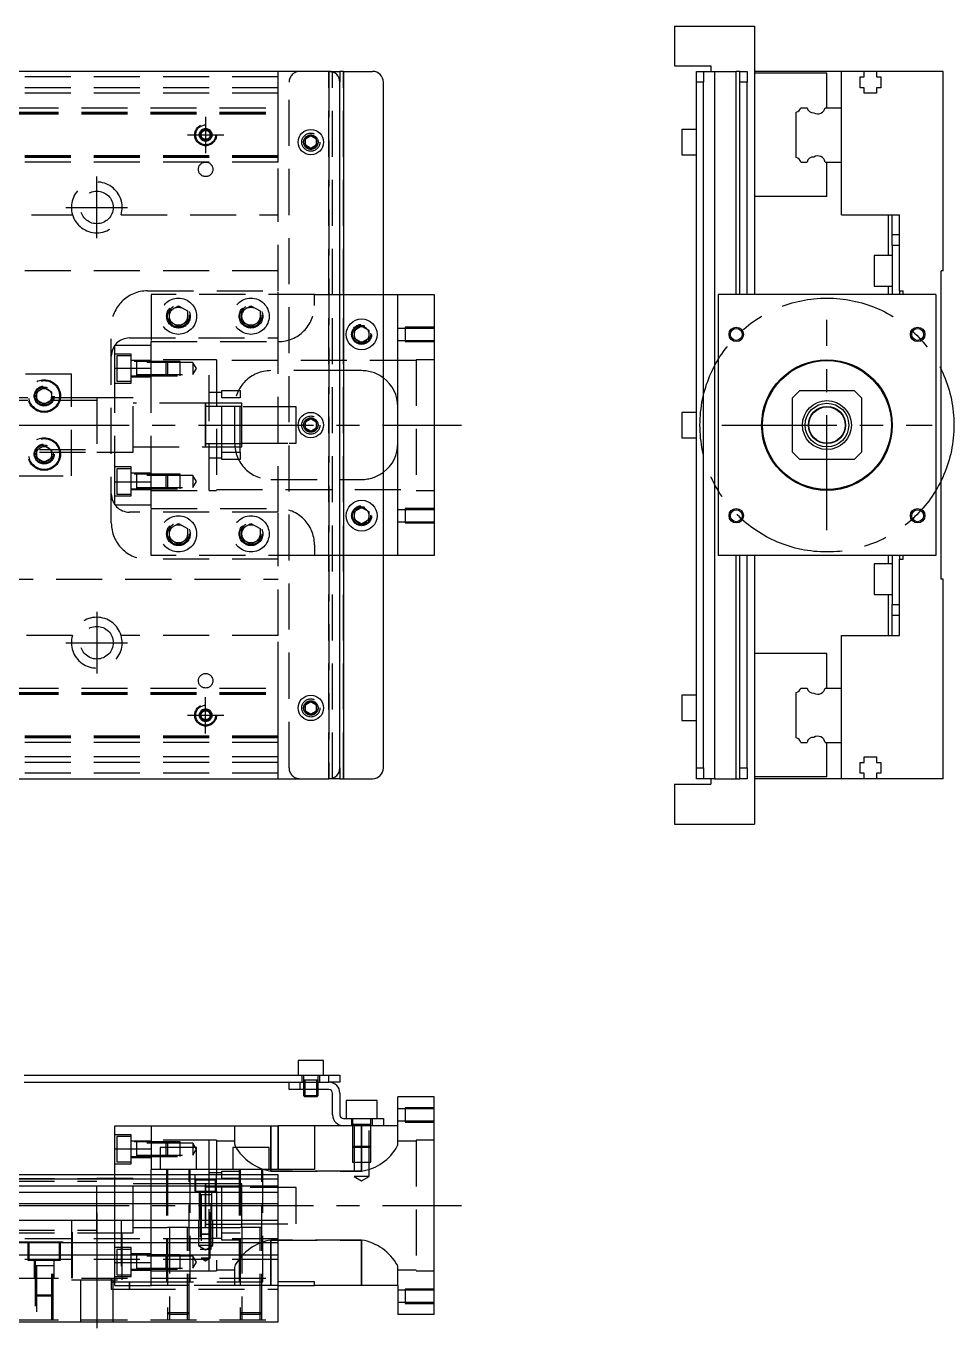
# Model space of a CAD drawing. Extents: x -21 to 543, y -309 to 112.
# Drawn here: x 287.5 to 543.3, y -249.2 to 110 of the extents above; entities that cross this region are included whole.
import ezdxf

# ---------------------------------------------------------------- set-up
doc = ezdxf.new("R2010")
doc.units = 0
doc.linetypes.add('CENTER', pattern=[50.8, 31.75, -6.35, 6.35, -6.35])
doc.linetypes.add('DASHED', pattern=[19.05, 12.7, -6.35])
doc.layers.get('0').update_dxf_attribs({"linetype": 'CONTINUOUS'})
doc.layers.add('CENTER', color=1, linetype='CENTER')

msp = doc.modelspace()

# ---------------------------------------------------------------- linework, layer by layer
at = {"color": 7, "linetype": 'CONTINUOUS'}
for p, q in [((466.27, 110), (466.27, 99)), ((466.27, 110), (488.27, 110)), ((488.27, 110), (488.27, 36)), ((371, 97.5), (3, 97.5)), ((371, 97.5), (374, 97.5)), ((374, 97.5), (374, 94.5)), ((375, 97.5), (374, 97.5)), ((375, 97.5), (375, -97.5)), ((375, 97.5), (383, 97.5)), ((466.27, 99), (476.27, 99)), ((472.27, 97.5), (474.27, 97.5)), ((472.27, 94.5), (472.27, 97.5)), ((474.27, 97.5), (477.27, 97.5)), ((474.27, 97.5), (474.27, 94.5)), ((476.27, 99), (476.27, 97.5)), ((477.27, 97.5), (477.27, -97.5)), ((477.27, 97.5), (483.27, 97.5)), ((483.27, 36), (483.27, 97.5)), ((484.27, 97.5), (483.27, 97.5)), ((484.27, 97.5), (486.27, 97.5)), ((484.27, 94.5), (484.27, 97.5)), ((486.27, 97.5), (486.27, 94.5)), ((512.27, 97.5), (488.27, 97.5)), ((508.27, 97), (488.27, 97)), ((508.27, 87.5), (508.27, 97)), ((512.27, 87.5), (512.27, 97.5)), ((518.57, 97.5), (512.27, 97.5)), ((521.97, 97.5), (518.57, 97.5)), ((518.57, 96), (518.57, 97.5)), ((521.97, 97.5), (521.97, 96)), ((540.27, 97.5), (521.97, 97.5)), ((540.27, 42.5), (540.27, 97.5)), ((374, -94.5), (374, 94.5)), ((386, -94.5), (386, 94.5)), ((474.27, 94.5), (472.27, 94.5)), ((472.27, -94.5), (472.27, 94.5)), ((474.27, -94.5), (474.27, 94.5)), ((486.27, 94.5), (484.27, 94.5)), ((484.27, 36), (484.27, 94.5)), ((486.27, 36), (486.27, 94.5)), ((517.42, 96), (518.57, 96)), ((517.42, 93), (517.42, 96)), ((521.97, 96), (523.12, 96)), ((523.12, 96), (523.12, 93)), ((518.57, 93), (517.42, 93)), ((518.57, 91.5), (518.57, 93)), ((521.97, 91.5), (518.57, 91.5)), ((521.97, 93), (521.97, 91.5)), ((523.12, 93), (521.97, 93)), ((499.77, 73.752272), (499.77, 86.247728)), ((501.022272, 87.5), (502.79668, 87.5)), ((507.747372, 87.5), (512.27, 87.5)), ((512.27, 72.5), (512.27, 87.5)), ((512.27, 72.5), (512.27, 87.5)), ((364.5, 78.866026), (366, 79.73205)), ((366, 79.73205), (367.5, 78.866026)), ((468.27, 81.5), (468.27, 78)), ((472.27, 81.5), (468.27, 81.5)), ((364.5, 77.133974), (364.5, 78.866026)), ((366, 76.26795), (364.5, 77.133974)), ((367.5, 77.133974), (366, 76.26795)), ((367.5, 78.866026), (367.5, 77.133974)), ((468.27, 78), (468.27, 74.5)), ((468.27, 74.5), (472.27, 74.5)), ((501.022272, 72.5), (502.79668, 72.5)), ((507.747372, 72.5), (512.27, 72.5)), ((508.27, 63), (508.27, 72.5)), ((512.27, 58), (512.27, 72.5)), ((508.27, 63), (488.27, 63)), ((512.27, 58), (528.27, 58)), ((525.27, 46.75), (525.27, 58)), ((526.27, 52.5), (526.27, 58)), ((528.27, 37), (528.27, 58)), ((526.27, 52.5), (528.27, 52.5)), ((526.27, 49.5), (526.27, 52.5)), ((521.27, 46.75), (521.27, 42.5)), ((526.27, 46.75), (521.27, 46.75)), ((528.27, 49.5), (526.27, 49.5)), ((526.27, 49.5), (526.27, 36)), ((521.27, 42.5), (521.27, 38.25)), ((540.27, 42.5), (539.77, 42.5)), ((539.77, -42.5), (539.77, 42.5)), ((386, 36), (390, 36)), ((390, 36), (400, 36)), ((390, -36), (390, 36)), ((400, 36), (400, -36)), ((538.27, 36), (478.27, 36)), ((478.27, 36), (478.27, -36)), ((521.27, 38.25), (526.27, 38.25)), ((525.27, 36), (525.27, 38.25)), ((528.27, 37), (529.27, 37)), ((528.27, 37), (528.27, 36)), ((529.27, 36), (529.27, 37)), ((538.27, 36), (538.27, -36)), ((378, 26.1547), (380, 27.309402)), ((378, 23.8453), (378, 26.1547)), ((380, 27.309402), (382, 26.1547)), ((382, 26.1547), (382, 23.8453)), ((380, 22.690598), (378, 23.8453)), ((382, 23.8453), (380, 22.690598)), ((500.77, 9.5), (498.77, 7.5)), ((498.77, -7.5), (498.77, 7.5)), ((500.77, 9.5), (515.77, 9.5)), ((517.77, 7.5), (515.77, 9.5)), ((517.77, 7.5), (517.77, -7.5)), ((364.5, 0.866026), (366, 1.73205)), ((364.5, -0.866026), (364.5, 0.866026)), ((366, 1.73205), (367.5, 0.866026)), ((367.5, 0.866026), (367.5, -0.866026)), ((468.27, 3.5), (468.27, 0)), ((472.27, 3.5), (468.27, 3.5)), ((468.27, 0), (468.27, -3.5)), ((366, -1.73205), (364.5, -0.866026)), ((367.5, -0.866026), (366, -1.73205)), ((468.27, -3.5), (472.27, -3.5)), ((498.77, -7.5), (500.77, -9.5)), ((515.77, -9.5), (500.77, -9.5)), ((515.77, -9.5), (517.77, -7.5)), ((378, -23.8453), (380, -22.690598)), ((378, -26.1547), (378, -23.8453)), ((380, -22.690598), (382, -23.8453)), ((382, -23.8453), (382, -26.1547)), ((380, -27.309402), (378, -26.1547)), ((382, -26.1547), (380, -27.309402)), ((390, -36), (386, -36)), ((400, -36), (390, -36)), ((538.27, -36), (478.27, -36)), ((483.27, -97.5), (483.27, -36)), ((484.27, -94.5), (484.27, -36)), ((486.27, -94.5), (486.27, -36)), ((488.27, -36), (488.27, -110)), ((521.27, -38.25), (521.27, -42.5)), ((526.27, -38.25), (521.27, -38.25)), ((525.27, -38.25), (525.27, -36)), ((526.27, -36), (526.27, -49.5)), ((528.27, -36), (528.27, -37)), ((528.27, -58), (528.27, -37)), ((528.27, -37), (529.27, -37)), ((529.27, -37), (529.27, -36)), ((521.27, -42.5), (521.27, -46.75)), ((540.27, -42.5), (539.77, -42.5)), ((540.27, -97.5), (540.27, -42.5)), ((521.27, -46.75), (526.27, -46.75)), ((525.27, -58), (525.27, -46.75)), ((526.27, -52.5), (526.27, -49.5)), ((526.27, -49.5), (528.27, -49.5)), ((528.27, -52.5), (526.27, -52.5)), ((526.27, -58), (526.27, -52.5)), ((512.27, -72.5), (512.27, -58)), ((512.27, -58), (528.27, -58)), ((508.27, -63), (488.27, -63)), ((508.27, -72.5), (508.27, -63)), ((468.27, -74.5), (468.27, -78)), ((472.27, -74.5), (468.27, -74.5)), ((499.77, -86.247728), (499.77, -73.752272)), ((501.022272, -72.5), (502.79668, -72.5)), ((507.747372, -72.5), (512.27, -72.5)), ((512.27, -87.5), (512.27, -72.5)), ((512.27, -87.5), (512.27, -72.5)), ((364.5, -77.133974), (366, -76.26795)), ((364.5, -78.866026), (364.5, -77.133974)), ((366, -79.73205), (364.5, -78.866026)), ((366, -76.26795), (367.5, -77.133974)), ((367.5, -78.866026), (366, -79.73205)), ((367.5, -77.133974), (367.5, -78.866026)), ((468.27, -78), (468.27, -81.5)), ((468.27, -81.5), (472.27, -81.5)), ((501.022272, -87.5), (502.79668, -87.5)), ((507.747372, -87.5), (512.27, -87.5)), ((508.27, -97), (508.27, -87.5)), ((512.27, -97.5), (512.27, -87.5)), ((517.42, -93), (518.57, -93)), ((517.42, -96), (517.42, -93)), ((518.57, -91.5), (521.97, -91.5)), ((518.57, -93), (518.57, -91.5)), ((521.97, -91.5), (521.97, -93)), ((521.97, -93), (523.12, -93)), ((523.12, -93), (523.12, -96)), ((374, -94.5), (374, -97.5)), ((472.27, -94.5), (474.27, -94.5)), ((472.27, -97.5), (472.27, -94.5)), ((474.27, -94.5), (474.27, -97.5)), ((484.27, -94.5), (486.27, -94.5)), ((484.27, -97.5), (484.27, -94.5)), ((486.27, -94.5), (486.27, -97.5)), ((518.57, -96), (517.42, -96)), ((518.57, -97.5), (518.57, -96)), ((521.97, -96), (521.97, -97.5)), ((523.12, -96), (521.97, -96)), ((3, -97.5), (371, -97.5)), ((374, -97.5), (371, -97.5)), ((374, -97.5), (375, -97.5)), ((375, -97.5), (383, -97.5)), ((466.27, -99), (476.27, -99)), ((466.27, -99), (466.27, -110)), ((474.27, -97.5), (472.27, -97.5)), ((477.27, -97.5), (474.27, -97.5)), ((476.27, -97.5), (476.27, -99)), ((477.27, -97.5), (483.27, -97.5)), ((483.27, -97.5), (484.27, -97.5)), ((486.27, -97.5), (484.27, -97.5)), ((508.27, -97), (488.27, -97)), ((512.27, -97.5), (488.27, -97.5)), ((518.57, -97.5), (512.27, -97.5)), ((521.97, -97.5), (518.57, -97.5)), ((540.27, -97.5), (521.97, -97.5)), ((466.27, -110), (488.27, -110)), ((369.5, -175.199332), (362.5, -175.199332)), ((362.5, -175.199332), (362.5, -179.199332)), ((369.5, -179.199332), (369.5, -175.199332)), ((287, -179.2), (371, -179.2)), ((371, -181.199332), (371, -179.199332)), ((371, -179.199332), (374, -179.199332)), ((374, -179.199332), (374, -181.199332)), ((287, -181.2), (363, -181.2)), ((360, -183.199332), (360, -181.199332)), ((363, -181.199332), (363, -183.199332)), ((363, -181.199332), (371, -181.199332)), ((363, -181.199332), (371, -181.199332)), ((374, -181.199332), (371, -181.199332)), ((363, -183.199332), (360, -183.199332)), ((371, -183.199332), (363, -183.199332)), ((364, -183.199332), (364, -184.849332)), ((364, -184.849332), (368, -184.849332)), ((364, -184.849332), (364.35, -185.199332)), ((364.35, -183.199332), (364.35, -185.199332)), ((367.65, -185.199332), (364.35, -185.199332)), ((367.65, -185.199332), (367.65, -183.199332)), ((367.65, -185.199332), (368, -184.849332)), ((368, -184.849332), (368, -183.199332)), ((372, -190.199332), (372, -184.199332)), ((374, -184.199332), (374, -190.199332)), ((384.25, -186.199332), (375.75, -186.199332)), ((375.75, -186.199332), (375.75, -191.199332)), ((384.25, -191.199332), (384.25, -186.199332)), ((390, -193.199332), (390, -185.199332)), ((400, -185.199332), (390, -185.199332)), ((400, -245.199332), (400, -185.199332)), ((312, -199.546856), (312, -193.199332)), ((312, -193.199332), (322, -193.199332)), ((322, -193.199332), (322, -205.199332)), ((322, -193.199332), (357, -193.199332)), ((357, -205.199332), (357, -193.199332)), ((367, -193.199332), (357, -193.199332)), ((367, -193.199332), (367, -205.199332)), ((375, -193.199332), (367, -193.199332)), ((375, -191.199332), (383, -191.199332)), ((383, -193.199332), (375, -193.199332)), ((383, -193.199332), (383, -191.199332)), ((383, -191.199332), (386, -191.199332)), ((386, -193.199332), (383, -193.199332)), ((386, -191.199332), (386, -193.199332)), ((390, -193.199332), (386, -193.199332)), ((312, -199.546856), (322, -199.546856)), ((312, -206.699332), (312, -199.546856)), ((334.5, -199.199332), (324.5, -199.199332)), ((324.5, -199.199332), (324.5, -205.199332)), ((334.5, -205.199332), (334.5, -199.199332)), ((354.5, -199.199332), (344.5, -199.199332)), ((344.5, -199.199332), (344.5, -205.199332)), ((354.5, -205.199332), (354.5, -199.199332)), ((357, -206.7), (280.5, -206.7)), ((357, -207.952272), (280.5, -207.952272)), ((322, -206.699332), (322, -205.199332)), ((367, -205.199332), (322, -205.199332)), ((357, -247.199332), (357, -206.699332)), ((280.5, -209.72668), (357, -209.72668)), ((357, -211.623076), (280.5, -211.623076)), ((337, -214.999278), (337, -209.499332)), ((338, -210.074332), (337, -210.074332)), ((339.75, -210.074332), (338, -210.074332)), ((341.5, -210.074332), (339.75, -210.074332)), ((346.5, -210.074332), (341.5, -210.074332)), ((347, -210.074332), (346.5, -210.074332)), ((357, -214.677372), (280.5, -214.677372)), ((337, -221.199338), (337, -214.999278)), ((17, -219.2), (357, -219.2)), ((337, -220.324332), (347, -220.324332)), ((357, -225.5), (17, -225.5)), ((357, -228.9), (17, -228.9)), ((367, -236.199332), (357, -236.199332)), ((367, -237.199332), (367, -236.199332)), ((357, -237.199332), (367, -237.199332)), ((390, -237.199332), (367, -237.199332)), ((390, -237.199332), (390, -245.199332)), ((17, -247.2), (357, -247.2)), ((400, -245.199332), (390, -245.199332))]:
    msp.add_line(p, q, dxfattribs=at)
at = {"color": 3, "linetype": 'DASHED'}
for p, q in [((357, 87.5), (357, 97.5)), ((371, -97.5), (371, 97.5)), ((371, 97.5), (371, -97.5)), ((372, -97.5), (372, 97.5)), ((375, -97.5), (375, 97.5)), ((357, 96), (17, 96)), ((360, -94.5), (360, 94.5)), ((357, 93), (17, 93)), ((357, 91.5), (17, 91.5)), ((17, 87.5), (357, 87.5)), ((17, 86.247728), (357, 86.247728)), ((357, 86.247728), (357, 87.5)), ((357, 73.752272), (357, 86.247728)), ((17, 86.1147), (357, 86.1147)), ((17, 86.1), (357, 86.1)), ((17, 85.8), (357, 85.8)), ((335.75, 80.721688), (337, 81.443376)), ((335.75, 79.278312), (335.75, 80.721688)), ((337, 78.556624), (335.75, 79.278312)), ((337, 81.443376), (338.25, 80.721688)), ((338.25, 79.278312), (337, 78.556624)), ((338.25, 80.721688), (338.25, 79.278312)), ((338.477374, 80.25955), (338.5, 80)), ((367.973226, 78.326156), (368, 78)), ((357, 74.2), (17, 74.2)), ((357, 73.9), (17, 73.9)), ((357, 73.8853), (17, 73.8853)), ((357, 73.752272), (17, 73.752272)), ((357, 72.5), (17, 72.5)), ((357, 72.5), (357, 73.752272)), ((357, 58), (357, 72.5)), ((193.708204, 58), (300.291796, 58)), ((313.708204, 58), (357, 58)), ((357, 37), (357, 58)), ((357, 42.5), (29.1, 42.5)), ((321, 37), (357, 37)), ((322, 36), (322, 23)), ((367, 36), (322, 36)), ((357, 24), (357, 37)), ((367, 33), (367, 36)), ((367, 36), (374, 36)), ((374, 36), (386, 36)), ((327, 31.443376), (329.5, 32.886752)), ((329.5, 32.886752), (332, 31.443376)), ((347, 31.443376), (349.5, 32.886752)), ((349.5, 32.886752), (352, 31.443376)), ((327, 28.556624), (327, 31.443376)), ((332, 31.443376), (332, 28.556624)), ((332.477798, 30.364306), (332.5, 30)), ((347, 28.556624), (347, 31.443376)), ((352, 31.443376), (352, 28.556624)), ((352.477798, 30.364306), (352.5, 30)), ((311, -27), (311, 27)), ((329.5, 27.113248), (327, 28.556624)), ((332, 28.556624), (329.5, 27.113248)), ((349.5, 27.113248), (347, 28.556624)), ((352, 28.556624), (349.5, 27.113248)), ((382.483582, 25.286038), (382.5, 25)), ((392, 26.65), (390, 26.65)), ((392, 26.999994), (392, 23.000006)), ((400, 26.999994), (392, 26.999994)), ((400, 26.65), (392, 26.65)), ((312, 22), (322, 22)), ((312, 15.652476), (312, 22)), ((316, 24), (357, 24)), ((322, 15.652476), (322, 23)), ((322, 23), (357, 23)), ((322, 15.652476), (322, 22)), ((357, -24), (357, 24)), ((390, 23.35), (392, 23.35)), ((392, 23.35), (400, 23.35)), ((392, 23.000006), (400, 23.000006)), ((316.5, 19.55635), (312, 19.55635)), ((312.5, 19.05635), (312.5, 12.05635)), ((316.5, 19.05635), (312.5, 19.05635)), ((316.5, 11.55635), (316.5, 19.55635)), ((338, 18), (322, 18)), ((338, 18), (322, 18)), ((338, -18), (338, 18)), ((340, 18), (338, 18)), ((340, 18), (340, -18)), ((395, 18), (395, -18)), ((400, 18), (395, 18)), ((312, 15.652476), (322, 15.652476)), ((312, -15.652476), (312, 15.652476)), ((322, 17.80635), (316.5, 17.80635)), ((330, 17.556344), (316.5, 17.556344)), ((317.9, 17.556354), (317.9, 13.556344)), ((333.5, 17.20635), (317.9, 17.20635)), ((322, -15.652476), (322, 15.652476)), ((322, -15.652476), (322, 15.652476)), ((326.15, 13.55635), (326.15, 17.55635)), ((326.5, 17.20635), (326.15, 17.55635)), ((326.5, 17.20635), (326.5, 13.90635)), ((330, 13.556354), (330, 17.556344)), ((333.5, 17.20635), (333.5, 13.90635)), ((334.452628, 15.55635), (333.5, 17.20635)), ((333.5, 13.90635), (334.452628, 15.55635)), ((395, 17.75), (340, 17.75)), ((374, 15), (355, 15)), ((380, 15), (374, 15)), ((300, 14), (285, 14)), ((300, -14), (300, 14)), ((312, 11.55635), (316.5, 11.55635)), ((312.5, 12.05635), (316.5, 12.05635)), ((316.5, 13.556354), (330, 13.556354)), ((316.5, 13.30635), (322, 13.30635)), ((317.9, 13.90635), (333.5, 13.90635)), ((326.15, 13.55635), (326.5, 13.90635)), ((307.005, 7.5), (215, 7.5)), ((290, 8), (290.018502, 8.303588)), ((290.5, 9.1547), (292.5, 10.309402)), ((290.5, 6.8453), (290.5, 9.1547)), ((292.5, 10.309402), (294.5, 9.1547)), ((294.5, 9.1547), (294.5, 6.8453)), ((317, 7.5), (307.005, 7.5)), ((307.005, 7.5), (307.005, -7.5)), ((317, -7.5), (317, 7.5)), ((317, -7.5), (317, 7.5)), ((341.5, 9), (338, 9)), ((341.5, 9.5), (346.5, 9.5)), ((341.5, 7.5), (341.5, 9.5)), ((341.5, -7.5), (341.5, 7.5)), ((346.5, 7.5), (341.5, 7.5)), ((346.5, 9.5), (346.5, 7.5)), ((346.5, -7.5), (346.5, 7.5)), ((307, 6.75), (215, 6.75)), ((292.5, 5.690598), (290.5, 6.8453)), ((294.5, 6.8453), (292.5, 5.690598)), ((337.005, 6), (317, 6)), ((336.995, 6), (317, 6)), ((346.5, 6), (336.995, 6)), ((337.005, 6), (336.995, 6)), ((337, -6.000006), (337, 6.000006)), ((337, 5.125), (337, 6.000006)), ((337, 5.325034), (337, 6)), ((337, 6), (337, -6)), ((337, 5.125), (337, -5.125)), ((347, 5.125), (337, 5.125)), ((346.5, 6), (337.005, 6)), ((345, 5), (345, -5)), ((347, 6), (346.5, 6)), ((347, -6), (347, 6)), ((360, 5), (347, 5)), ((362, 5), (360, 5)), ((362, -5), (362, 5)), ((364, 0), (364.023172, 0.30356)), ((215, -6.75), (307, -6.75)), ((290.5, -6.8453), (292.5, -5.690598)), ((290.5, -9.1547), (290.5, -6.8453)), ((292.5, -5.690598), (294.5, -6.8453)), ((294.5, -6.8453), (294.5, -9.1547)), ((317, -6), (337.005, -6)), ((317, -6), (336.995, -6)), ((336.995, -6), (346.5, -6)), ((336.995, -6), (337.005, -6)), ((337, -6.000006), (337, -5.125)), ((337, -5.125), (347, -5.125)), ((337, -6), (337, -5.325218)), ((337.005, -6), (346.5, -6)), ((346.5, -6), (347, -6)), ((347, -5), (360, -5)), ((360, -5), (362, -5)), ((215, -7.5), (307.005, -7.5)), ((292.5, -10.309402), (290.5, -9.1547)), ((294.5, -9.1547), (292.5, -10.309402)), ((294.983582, -7.713962), (295, -8)), ((307.005, -7.5), (317, -7.5)), ((338, -9), (341.5, -9)), ((341.5, -7.5), (346.5, -7.5)), ((341.5, -9.5), (341.5, -7.5)), ((346.5, -9.5), (341.5, -9.5)), ((346.5, -7.5), (346.5, -9.5)), ((285, -14), (300, -14)), ((316.5, -11.55635), (312, -11.55635)), ((312.5, -12.05635), (312.5, -19.05635)), ((316.5, -12.05635), (312.5, -12.05635)), ((316.5, -19.55635), (316.5, -11.55635)), ((322, -13.30635), (316.5, -13.30635)), ((330, -13.556354), (316.5, -13.556347)), ((317.9, -13.556344), (317.9, -17.556354)), ((333.5, -13.90635), (317.9, -13.90635)), ((326.15, -17.55635), (326.15, -13.55635)), ((326.5, -13.90635), (326.15, -13.55635)), ((326.5, -13.90635), (326.5, -17.20635)), ((330, -17.556344), (330, -13.556354)), ((333.5, -13.90635), (333.5, -17.20635)), ((334.452628, -15.55635), (333.5, -13.90635)), ((312, -15.652476), (322, -15.652476)), ((312, -22), (312, -15.652476)), ((316.5, -17.556351), (330, -17.556344)), ((316.5, -17.80635), (322, -17.80635)), ((317.9, -17.20635), (333.5, -17.20635)), ((322, -22), (322, -15.652476)), ((322, -23), (322, -15.652476)), ((326.15, -17.55635), (326.5, -17.20635)), ((333.5, -17.20635), (334.452628, -15.55635)), ((340, -17.75), (395, -17.75)), ((355, -15), (374, -15)), ((374, -15), (380, -15)), ((312, -19.55635), (316.5, -19.55635)), ((312.5, -19.05635), (316.5, -19.05635)), ((322, -18), (338, -18)), ((322, -18), (338, -18)), ((338, -18), (340, -18)), ((395, -18), (400, -18)), ((312, -22), (322, -22)), ((357, -24), (316, -24)), ((322, -23), (357, -23)), ((322, -36), (322, -23)), ((357, -37), (357, -24)), ((382.483582, -24.713962), (382.5, -25)), ((392, -23.35), (390, -23.35)), ((392, -23.000006), (392, -26.999994)), ((400, -23.000006), (392, -23.000006)), ((400, -23.35), (392, -23.35)), ((327, -28.556624), (329.5, -27.113248)), ((327, -31.443376), (327, -28.556624)), ((329.5, -27.113248), (332, -28.556624)), ((332, -28.556624), (332, -31.443376)), ((347, -28.556624), (349.5, -27.113248)), ((347, -31.443376), (347, -28.556624)), ((349.5, -27.113248), (352, -28.556624)), ((352, -28.556624), (352, -31.443376)), ((390, -26.65), (392, -26.65)), ((392, -26.65), (400, -26.65)), ((392, -26.999994), (400, -26.999994)), ((326.5, -30), (326.520026, -29.653944)), ((329.5, -32.886752), (327, -31.443376)), ((332, -31.443376), (329.5, -32.886752)), ((346.5, -30), (346.520026, -29.653944)), ((349.5, -32.886752), (347, -31.443376)), ((352, -31.443376), (349.5, -32.886752)), ((367, -33), (367, -36)), ((357, -37), (321, -37)), ((367, -36), (322, -36)), ((357, -58), (357, -37)), ((374, -36), (367, -36)), ((386, -36), (374, -36)), ((29.1, -42.5), (357, -42.5)), ((300.291796, -58), (193.708204, -58)), ((357, -58), (313.708204, -58)), ((357, -72.5), (357, -58)), ((17, -72.5), (357, -72.5)), ((17, -73.752272), (357, -73.752272)), ((17, -73.8853), (357, -73.8853)), ((17, -73.9), (357, -73.9)), ((17, -74.2), (357, -74.2)), ((357, -73.752272), (357, -72.5)), ((357, -86.247728), (357, -73.752272)), ((335.75, -79.278312), (337, -78.556624)), ((337, -78.556624), (338.25, -79.278312)), ((364, -78), (364.030168, -77.653934)), ((335.75, -80.721688), (335.75, -79.278312)), ((337, -81.443376), (335.75, -80.721688)), ((338.25, -80.721688), (337, -81.443376)), ((338.25, -79.278312), (338.25, -80.721688)), ((338.477374, -79.74045), (338.5, -80)), ((357, -85.8), (17, -85.8)), ((357, -86.1), (17, -86.1)), ((357, -86.1147), (17, -86.1147)), ((357, -86.247728), (17, -86.247728)), ((357, -87.5), (17, -87.5)), ((357, -87.5), (357, -86.247728)), ((357, -97.5), (357, -87.5)), ((357, -91.5), (17, -91.5)), ((357, -93), (17, -93)), ((357, -96), (17, -96)), ((363.5, -179.199332), (363.5, -181.199332)), ((364, -179.199332), (364, -183.199332)), ((368, -183.199332), (368, -179.199332)), ((368.5, -181.199332), (368.5, -179.199332)), ((360, -181.199332), (363, -181.199332)), ((368.000006, -180.599332), (363.999994, -180.599332)), ((368.000006, -180.599332), (363.999994, -180.599332)), ((364.000006, -181.199332), (364.000006, -183.199332)), ((364.35, -180.599332), (364.35, -183.199332)), ((367.65, -183.199332), (367.65, -180.599332)), ((367.999994, -183.199332), (367.999994, -181.199332)), ((392, -188.549332), (390, -188.549332)), ((392, -188.199338), (392, -192.199326)), ((400, -188.199338), (392, -188.199338)), ((400, -188.549332), (392, -188.549332)), ((345, -193.199332), (345, -198.16811)), ((355, -205.709206), (355, -193.199332)), ((355, -193.199332), (355, -205.199332)), ((357, -193.199332), (357, -205.199332)), ((377.25, -191.199332), (377.25, -193.199332)), ((382.500006, -192.799332), (377.499994, -192.799332)), ((377.500006, -191.199332), (377.500006, -203.199332)), ((377.9, -192.799332), (377.9, -207.199332)), ((380, -193.199332), (380, -205.709206)), ((380, -199.199332), (380, -193.199332)), ((382.1, -207.199332), (382.1, -192.799332)), ((382.499994, -203.199332), (382.499994, -191.199332)), ((390, -191.849332), (392, -191.849332)), ((390, -198.16811), (390, -193.199332)), ((392, -191.849332), (400, -191.849332)), ((392, -192.199326), (400, -192.199326)), ((316.5, -195.642982), (312, -195.642982)), ((312.5, -196.142982), (312.5, -199.642982)), ((316.5, -196.142982), (312.5, -196.142982)), ((316.5, -203.642982), (316.5, -195.642982)), ((322, -197.392982), (316.5, -197.392982)), ((338, -197.199332), (322, -197.199332)), ((338, -205.199332), (338, -197.199332)), ((340, -197.199332), (338, -197.199332)), ((340, -197.199332), (340, -206.699332)), ((345, -197.449332), (340, -197.449332)), ((395, -197.449332), (390, -197.449332)), ((395, -197.199332), (395, -233.199332)), ((400, -197.199332), (395, -197.199332)), ((312.5, -199.642982), (312.5, -203.142982)), ((330, -197.642988), (316.5, -197.642981)), ((317.9, -197.642978), (317.9, -201.642988)), ((333.5, -197.992982), (317.9, -197.992982)), ((326.15, -199.199332), (326.15, -197.642982)), ((326.5, -197.992982), (326.15, -197.642982)), ((326.15, -199.642982), (326.15, -199.199332)), ((326.15, -201.642982), (326.15, -199.642982)), ((326.5, -197.992982), (326.5, -199.199332)), ((326.5, -199.199332), (326.5, -199.642982)), ((326.5, -199.642982), (326.5, -201.292982)), ((330, -199.199332), (330, -197.642988)), ((330, -201.642978), (330, -199.199332)), ((333.5, -197.992982), (333.5, -201.292982)), ((334.452628, -199.642982), (333.5, -197.992982)), ((333.5, -201.292982), (334.452628, -199.642982)), ((345, -198.16811), (345.034792, -198.435032)), ((345.034792, -198.435032), (345.13642, -198.740558)), ((377.5, -198.799332), (382.5, -198.799332)), ((377.5, -198.799332), (377.9, -199.199332)), ((382.1, -199.199332), (377.9, -199.199332)), ((380, -205.709206), (380, -199.199332)), ((382.1, -199.199332), (382.5, -198.799332)), ((389.823178, -198.83366), (389.954746, -198.476042)), ((389.954746, -198.476042), (390, -198.16811)), ((312, -203.642982), (316.5, -203.642982)), ((312.5, -203.142982), (316.5, -203.142982)), ((316.5, -201.642985), (330, -201.642978)), ((316.5, -201.892982), (322, -201.892982)), ((317.9, -201.292982), (333.5, -201.292982)), ((326.15, -201.642982), (326.5, -201.292982)), ((377.500006, -203.199332), (382.499994, -203.199332)), ((54, -207.699332), (307.005, -207.699332)), ((317, -207.699332), (306.995, -207.699332)), ((307, -222.699338), (307, -207.699326)), ((312, -219.199332), (312, -206.699332)), ((317, -222.699332), (317, -207.699332)), ((322, -219.199332), (322, -206.699332)), ((326.25, -205.199332), (326.25, -236.199332)), ((326.499923, -205.199332), (326.500006, -246.699332)), ((332.499994, -246.699332), (332.500077, -205.199332)), ((332.75, -236.199332), (332.75, -205.199332)), ((334, -206.7), (334, -211.2)), ((339.75, -208.2), (334.25, -208.2)), ((334.25, -208.2), (334.25, -211.2)), ((338, -206.699332), (338, -205.199332)), ((341.5, -206.199332), (338, -206.199332)), ((338, -208.199332), (338, -206.699332)), ((338, -215.199332), (338, -208.199332)), ((339.75, -211.2), (339.75, -208.2)), ((340, -211.2), (340, -206.7)), ((341.5, -205.699332), (346.5, -205.699332)), ((341.5, -206.699332), (341.5, -205.699332)), ((341.5, -207.699332), (341.5, -206.699332)), ((346.5, -207.699332), (341.5, -207.699332)), ((341.5, -222.699332), (341.5, -207.699332)), ((346.25, -205.199332), (346.25, -236.199332)), ((346.499923, -205.199332), (346.500006, -246.699332)), ((352.499994, -246.699332), (352.500077, -205.199332)), ((352.75, -236.199332), (352.75, -205.199332)), ((355, -205.199332), (355, -205.709206)), ((355, -205.709206), (380, -205.709206)), ((380, -205.709206), (355, -205.709206)), ((382.1, -207.199332), (377.9, -207.199332)), ((377.9, -207.199332), (380, -208.411768)), ((380, -208.411768), (382.1, -207.199332)), ((54, -208.449332), (307, -208.449332)), ((322, -209.199332), (317, -209.199332)), ((326.5, -209.199332), (322, -209.199332)), ((332.5, -209.199332), (326.5, -209.199332)), ((334.25, -209.199332), (332.5, -209.199332)), ((334, -211.2), (340, -211.2)), ((337, -209.199332), (334.25, -209.199332)), ((335.25, -211.2), (335.25, -219.2)), ((335.500006, -211.2), (335.500006, -227.2)), ((337, -209.199332), (336.995, -209.199332)), ((337, -209.199332), (337, -209.200168)), ((338, -209.199332), (337, -209.199332)), ((337.005, -209.199332), (337, -209.199332)), ((337, -209.200168), (337, -214.999288)), ((339.75, -209.199332), (338, -209.199332)), ((338.499994, -227.2), (338.499994, -211.2)), ((338.75, -219.2), (338.75, -211.2)), ((341.5, -209.199332), (339.75, -209.199332)), ((340, -211.199332), (340, -233.199332)), ((346.5, -209.199332), (341.5, -209.199332)), ((347, -209.199332), (346.5, -209.199332)), ((347, -215.199332), (347, -209.199332)), ((362, -210.199332), (347, -210.199332)), ((362, -215.199332), (362, -210.199332)), ((338.500006, -212.2), (335.499994, -212.2)), ((335.75, -212.2), (335.75, -229.7)), ((337, -214.999288), (337, -215.39937)), ((337, -215.39937), (337, -221.199332)), ((338, -228.899332), (338, -215.199332)), ((338.25, -229.7), (338.25, -212.2)), ((347, -221.199332), (347, -215.199332)), ((362, -220.199332), (362, -215.199332)), ((54, -221.95), (307, -221.95)), ((54, -222.7), (307.005, -222.7)), ((300, -219.2), (300, -235.7)), ((300.291796, -235.2), (300.291796, -219.2)), ((306.995, -222.699332), (317, -222.699332)), ((312, -225.499332), (312, -219.199332)), ((313.708204, -219.2), (313.708204, -235.2)), ((314, -235.7), (314, -219.2)), ((317, -221.199332), (322, -221.199332)), ((322, -225.499332), (322, -219.199332)), ((322, -221.199332), (326.39999, -221.199332)), ((332.500006, -221.199332), (326.499994, -221.199332)), ((327, -221.199332), (327, -246.699332)), ((332, -246.699332), (332, -221.199332)), ((332.60001, -221.199332), (337.005, -221.199332)), ((335, -219.199332), (335, -226.199332)), ((336.995, -221.199332), (346.39999, -221.199332)), ((337, -221.198496), (337, -220.52556)), ((337, -221.199332), (337, -221.198496)), ((337.005, -221.199332), (346.5, -221.199332)), ((339, -226.199332), (339, -219.199332)), ((341.5, -222.699332), (346.5, -222.699332)), ((341.5, -224.699332), (341.5, -222.699332)), ((352.500006, -221.199332), (346.499994, -221.199332)), ((347, -220.199332), (362, -220.199332)), ((347, -221.199332), (347, -246.699332)), ((352, -246.699332), (352, -221.199332)), ((357, -224.35), (17, -224.35)), ((285, -225.2), (300, -225.2)), ((288, -225.2), (288, -230.2)), ((288.25, -225.2), (288.25, -225.5)), ((288.25, -225.5), (288.25, -228.9)), ((296.75, -225.5), (296.75, -225.2)), ((296.75, -228.9), (296.75, -225.5)), ((297, -230.2), (297, -225.2)), ((300, -225.2), (300, -235.2)), ((312, -228.899332), (312, -225.499332)), ((322, -228.899332), (322, -225.499332)), ((339, -226.199332), (335, -226.199332)), ((335, -226.199332), (337, -227.354032)), ((335.5, -222.95), (338.5, -222.95)), ((335.5, -222.95), (335.75, -223.2)), ((338.25, -223.2), (335.75, -223.2)), ((337, -227.354032), (339, -226.199332)), ((338, -224.199332), (341.5, -224.199332)), ((338.25, -223.2), (338.5, -222.95)), ((346.5, -224.699332), (341.5, -224.699332)), ((380, -224.689458), (355, -224.689458)), ((355, -224.689458), (380, -224.689458)), ((355, -237.199332), (355, -224.689458)), ((355, -224.689458), (355, -228.899332)), ((380, -224.689458), (380, -237.199332)), ((380, -237.199332), (380, -224.689458)), ((288.25, -228.9), (288.25, -230.2)), ((296.75, -230.2), (296.75, -228.9)), ((316.5, -226.755682), (312, -226.755682)), ((312, -230.851808), (312, -228.899332)), ((312.5, -227.255682), (312.5, -228.899332)), ((313.708204, -227.255682), (312.5, -227.255682)), ((312.5, -228.899332), (312.5, -230.755682)), ((316.5, -227.255682), (313.708204, -227.255682)), ((316.5, -234.755682), (316.5, -226.755682)), ((322, -228.505682), (316.5, -228.505682)), ((330, -228.755686), (316.5, -228.755686)), ((317.9, -228.755676), (317.9, -232.755686)), ((333.5, -229.105682), (317.9, -229.105682)), ((322, -236.199332), (322, -228.899332)), ((326.15, -228.899332), (326.15, -228.755682)), ((326.29365, -228.899332), (326.15, -228.755682)), ((326.15, -230.755682), (326.15, -228.899332)), ((326.5, -229.105682), (326.29365, -228.899332)), ((330, -228.899332), (330, -228.755686)), ((330, -232.755676), (330, -228.899332)), ((333.5, -229.105682), (333.5, -232.405682)), ((334.452628, -230.755682), (333.5, -229.105682)), ((335.500006, -227.2), (338.499994, -227.2)), ((338.25, -229.7), (335.75, -229.7)), ((335.75, -229.7), (337, -230.421688)), ((337, -230.421688), (338.25, -229.7)), ((338, -233.199332), (338, -228.899332)), ((355, -228.899332), (355, -236.199332)), ((357, -230.05), (17, -230.05)), ((288, -230.2), (297, -230.2)), ((289.75, -230.2), (289.75, -235.2)), ((295.000006, -231.8), (289.999994, -231.8)), ((289.999996, -230.2), (290.000006, -246.7)), ((290.4, -231.8), (290.4, -246.7)), ((294.6, -246.7), (294.6, -231.8)), ((294.999994, -246.7), (295.000004, -230.2)), ((295.25, -235.2), (295.25, -230.2)), ((312, -230.851808), (313.708204, -230.851808)), ((312, -235.199332), (312, -230.851808)), ((312.5, -230.755682), (312.5, -234.255682)), ((313.708204, -230.851808), (322, -230.851808)), ((316.5, -232.755676), (330, -232.755676)), ((316.5, -233.005682), (322, -233.005682)), ((317.9, -232.405682), (333.5, -232.405682)), ((322, -233.199332), (326.5, -233.199332)), ((326.15, -232.755682), (326.15, -230.755682)), ((326.15, -232.755682), (326.5, -232.405682)), ((326.5, -233.199332), (327, -233.199332)), ((327, -233.199332), (332, -233.199332)), ((332, -233.199332), (332.5, -233.199332)), ((332.5, -233.199332), (338, -233.199332)), ((333.5, -232.405682), (334.452628, -230.755682)), ((338, -233.199332), (340, -233.199332)), ((340, -232.949332), (345, -232.949332)), ((345.045254, -231.922622), (345, -232.230554)), ((345, -232.230554), (345, -237.199332)), ((345.176822, -231.565004), (345.045254, -231.922622)), ((389.965208, -231.963632), (389.86358, -231.658106)), ((390, -232.230554), (389.965208, -231.963632)), ((390, -237.199332), (390, -232.230554)), ((390, -232.949332), (395, -232.949332)), ((395, -233.199332), (400, -233.199332)), ((17, -235.2), (357, -235.2)), ((300, -235.7), (314, -235.7)), ((302.5, -235.7), (302.5, -247.2)), ((311, -235.199332), (311, -236.199332)), ((311, -236.199332), (321, -236.199332)), ((311, -236.199332), (311, -238.199332)), ((311.5, -247.2), (311.5, -235.7)), ((312, -234.755682), (316.5, -234.755682)), ((312, -237.199332), (312, -235.199332)), ((312.5, -234.255682), (313.708204, -234.255682)), ((313.708204, -234.255682), (316.5, -234.255682)), ((316, -238.199332), (316, -236.199332)), ((316, -236.199332), (316, -237.199332)), ((321, -236.199332), (357, -236.199332)), ((322, -237.199332), (322, -236.199332)), ((355, -236.199332), (355, -237.199332)), ((290, -239.8), (295, -239.8)), ((290, -239.8), (290.4, -240.2)), ((294.6, -240.2), (290.4, -240.2)), ((294.6, -240.2), (295, -239.8)), ((311, -238.199332), (316, -238.199332)), ((312, -237.199332), (322, -237.199332)), ((316, -237.199332), (316, -238.199332)), ((316, -238.199332), (357, -238.199332)), ((326.5, -237.199332), (322, -237.199332)), ((327, -237.199332), (326.5, -237.199332)), ((332, -237.199332), (327, -237.199332)), ((332.5, -237.199332), (332, -237.199332)), ((346.5, -237.199332), (332.5, -237.199332)), ((347, -237.199332), (346.5, -237.199332)), ((352, -237.199332), (347, -237.199332)), ((352.5, -237.199332), (352, -237.199332)), ((357, -237.199332), (352.5, -237.199332)), ((392, -238.549332), (390, -238.549332)), ((392, -238.199338), (392, -242.199326)), ((400, -238.199338), (392, -238.199338)), ((400, -238.549332), (392, -238.549332)), ((390, -241.849332), (392, -241.849332)), ((392, -241.849332), (400, -241.849332)), ((392, -242.199326), (400, -242.199326)), ((17, -246.7), (357, -246.7)), ((326.5, -244.699332), (332.5, -244.699332)), ((326.5, -244.699332), (327, -245.199332)), ((332, -245.199332), (327, -245.199332)), ((332, -245.199332), (332.5, -244.699332)), ((346.5, -244.699332), (352.5, -244.699332)), ((346.5, -244.699332), (347, -245.199332)), ((352, -245.199332), (347, -245.199332)), ((352, -245.199332), (352.5, -244.699332))]:
    msp.add_line(p, q, dxfattribs=at)
for centre, radius in [((337, 80), 3), ((337, 80), 2.75), ((337, 80), 1.75), ((337, 80), 1.5), ((337, 80), 1.25), ((366, 78), 2.5), ((366, 78), 2), ((337, 70.5), 2), ((307, 60), 4.5), ((329.5, 30), 5), ((329.5, 30), 3.25), ((329.5, 30), 3), ((329.5, 30), 2.5), ((349.5, 30), 5), ((349.5, 30), 3.25), ((349.5, 30), 3), ((349.5, 30), 2.5), ((380, 25), 2.75), ((380, 25), 2.5), ((292.5, 8), 4.5), ((292.5, 8), 4.25), ((292.5, 8), 2.75), ((292.5, 8), 2.5), ((292.5, 8), 2.1), ((366, 0), 2.5), ((366, 0), 2), ((292.5, -8), 4.5), ((292.5, -8), 4.25), ((292.5, -8), 2.75), ((292.5, -8), 2.5), ((292.5, -8), 2.1), ((329.5, -30), 5), ((349.5, -30), 5), ((380, -25), 2.75), ((380, -25), 2.5), ((329.5, -30), 3.25), ((329.5, -30), 3), ((329.5, -30), 2.5), ((349.5, -30), 3.25), ((349.5, -30), 3), ((349.5, -30), 2.5), ((307, -60), 4.5), ((337, -70.5), 2), ((337, -80), 3), ((337, -80), 2.75), ((337, -80), 1.75), ((337, -80), 1.5), ((337, -80), 1.25), ((366, -78), 2.5), ((366, -78), 2)]:
    msp.add_circle(centre, radius, dxfattribs=at)
at = {"color": 7, "linetype": 'CONTINUOUS'}
for centre, radius in [((366, 78), 3.5), ((380, 25), 4.25), ((483.27, 25), 1.65), ((533.27, 25), 1.65), ((508.27, 0), 18), ((508.27, 0), 17.75), ((508.27, 0), 6.75), ((508.27, 0), 6), ((508.27, 0), 5.125), ((508.27, 0), 5), ((366, 0), 3.5), ((380, -25), 4.25), ((483.27, -25), 1.65), ((533.27, -25), 1.65), ((366, -78), 3.5)]:
    msp.add_circle(centre, radius, dxfattribs=at)
at = {"color": 3, "linetype": 'CONTINUOUS'}
for centre in [(483.27, 25), (533.27, 25), (483.27, -25), (533.27, -25)]:
    msp.add_circle(centre, 2, dxfattribs=at)
at = {"color": 3, "linetype": 'DASHED'}
for centre, radius, start, end in [((363, 94.5), 3, 90, 180), ((307, 60), 7, 343.39845, 196.60155), ((307, 60), 7, 196.60155, 343.39845), ((321, 27), 10, 90, 180), ((357, 33), 10, 270, 0), ((316, 19), 5, 90, 180), ((355, 5), 10, 90, 180), ((380, 5), 10, 53.130102, 90), ((355, -5), 10, 180, 270), ((380, -5), 10, 270, 306.869898), ((316, -19), 5, 180, 270), ((357, -33), 10, 0, 90), ((321, -27), 10, 180, 270), ((307, -60), 7, 16.60155, 163.39845), ((307, -60), 7, 163.39845, 16.60155), ((363, -94.5), 3, 180, 270), ((357.333832, -191.940959), 13.964648, 209.13802648, 260.37933944), ((377.794189, -192.102715), 13.784128, 279.20837209, 330.77035528), ((357.205811, -238.295949), 13.784128, 99.20837209, 150.77035528), ((377.666168, -238.457705), 13.964648, 29.13802648, 80.37933944)]:
    msp.add_arc(centre, radius, start, end, dxfattribs=at)
at = {"color": 7, "linetype": 'CONTINUOUS'}
for centre, radius, start, end in [((371, 94.5), 3, 0, 90), ((383, 94.5), 3, 0, 90), ((499.37, 87.9), 1.7, 283.608961, 346.391039), ((504.47, 87.8), 1.7, 190.164249, 277.540197), ((505.77, 87.8), 2, 237.42103, 351.373073), ((366, 78), 1.65, 95.380023, 144.619977), ((366, 78), 1.65, 84.619977, 95.380023), ((366, 78), 1.65, 35.380023, 84.619977), ((366, 78), 1.65, 155.380023, 180), ((366, 78), 1.65, 180, 204.619977), ((366, 78), 1.65, 144.619977, 155.380023), ((366, 78), 1.65, 204.619977, 215.380023), ((366, 78), 1.65, 215.380023, 264.619977), ((366, 78), 1.65, 264.619977, 275.380023), ((366, 78), 1.65, 275.380023, 324.619977), ((366, 78), 1.65, 24.619977, 35.380023), ((366, 78), 1.65, 324.619977, 335.380023), ((366, 78), 1.65, 335.380023, 24.619977), ((499.37, 72.1), 1.7, 13.608961, 76.391039), ((504.47, 72.2), 1.7, 82.459803, 169.835751), ((505.77, 72.2), 2, 8.626927, 122.57897), ((380, 25), 2.1, 162.24721, 180), ((380, 25), 2.1, 137.75279, 162.24721), ((380, 25), 2.1, 102.24721, 137.75279), ((380, 25), 2.1, 77.75279, 102.24721), ((380, 25), 2.1, 42.24721, 77.75279), ((380, 25), 2.1, 17.75279, 42.24721), ((380, 25), 2.1, 342.24721, 17.75279), ((380, 25), 2.1, 180, 197.75279), ((380, 25), 2.1, 197.75279, 222.24721), ((380, 25), 2.1, 222.24721, 257.75279), ((380, 25), 2.1, 257.75279, 282.24721), ((380, 25), 2.1, 282.24721, 317.75279), ((380, 25), 2.1, 317.75279, 342.24721), ((380, 5), 10, 0, 53.130102), ((366, 0), 1.65, 155.380023, 180), ((366, 0), 1.65, 180, 204.619977), ((366, 0), 1.65, 144.619977, 155.380023), ((366, 0), 1.65, 95.380023, 144.619977), ((366, 0), 1.65, 84.619977, 95.380023), ((366, 0), 1.65, 35.380023, 84.619977), ((366, 0), 1.65, 24.619977, 35.380023), ((366, 0), 1.65, 335.380023, 24.619977), ((366, 0), 1.65, 204.619977, 215.380023), ((366, 0), 1.65, 215.380023, 264.619977), ((366, 0), 1.65, 264.619977, 275.380023), ((366, 0), 1.65, 275.380023, 324.619977), ((366, 0), 1.65, 324.619977, 335.380023), ((380, -5), 10, 306.869898, 0), ((380, -25), 2.1, 162.24721, 180), ((380, -25), 2.1, 180, 197.75279), ((380, -25), 2.1, 137.75279, 162.24721), ((380, -25), 2.1, 102.24721, 137.75279), ((380, -25), 2.1, 77.75279, 102.24721), ((380, -25), 2.1, 42.24721, 77.75279), ((380, -25), 2.1, 17.75279, 42.24721), ((380, -25), 2.1, 342.24721, 17.75279), ((380, -25), 2.1, 197.75279, 222.24721), ((380, -25), 2.1, 222.24721, 257.75279), ((380, -25), 2.1, 257.75279, 282.24721), ((380, -25), 2.1, 282.24721, 317.75279), ((380, -25), 2.1, 317.75279, 342.24721), ((499.37, -72.1), 1.7, 283.608961, 346.391039), ((504.47, -72.2), 1.7, 190.164249, 277.540197), ((505.77, -72.2), 2, 237.42103, 351.373073), ((366, -78), 1.65, 155.380023, 180), ((366, -78), 1.65, 180, 204.619977), ((366, -78), 1.65, 144.619977, 155.380023), ((366, -78), 1.65, 204.619977, 215.380023), ((366, -78), 1.65, 95.380023, 144.619977), ((366, -78), 1.65, 215.380023, 264.619977), ((366, -78), 1.65, 84.619977, 95.380023), ((366, -78), 1.65, 35.380023, 84.619977), ((366, -78), 1.65, 275.380023, 324.619977), ((366, -78), 1.65, 24.619977, 35.380023), ((366, -78), 1.65, 324.619977, 335.380023), ((366, -78), 1.65, 335.380023, 24.619977), ((366, -78), 1.65, 264.619977, 275.380023), ((504.47, -87.8), 1.7, 82.459803, 169.835751), ((505.77, -87.8), 2, 8.626927, 122.57897), ((499.37, -87.9), 1.7, 13.608961, 76.391039), ((371, -94.5), 3, 270, 0), ((383, -94.5), 3, 270, 0), ((371, -184.199332), 3, 0, 90), ((371, -184.199332), 1, 0, 90), ((375, -190.199332), 3, 180, 270), ((375, -190.199332), 1, 180, 270)]:
    msp.add_arc(centre, radius, start, end, dxfattribs=at)
at = {"layer": 'CENTER', "color": 1, "linetype": 'CENTER'}
for p, q in [((337, 85), (337, 75)), ((332, 80), (342, 80)), ((307, 51.5), (307, 68.5)), ((298.5, 60), (315.5, 60)), ((508.27, -29), (508.27, 29)), ((-20.607194, 0), (407.569477, 0)), ((479.27, 0), (537.27, 0)), ((307, -51.5), (307, -68.5)), ((298.5, -60), (315.5, -60)), ((337, -85), (337, -75)), ((332, -80), (342, -80)), ((-20.607194, -215.2), (407.569477, -215.2)), ((307, -217.2), (307, -249.2))]:
    msp.add_line(p, q, dxfattribs=at)
msp.add_circle((508.27, 0), 35.000001, dxfattribs=at)

doc.saveas('drawing.dxf')
